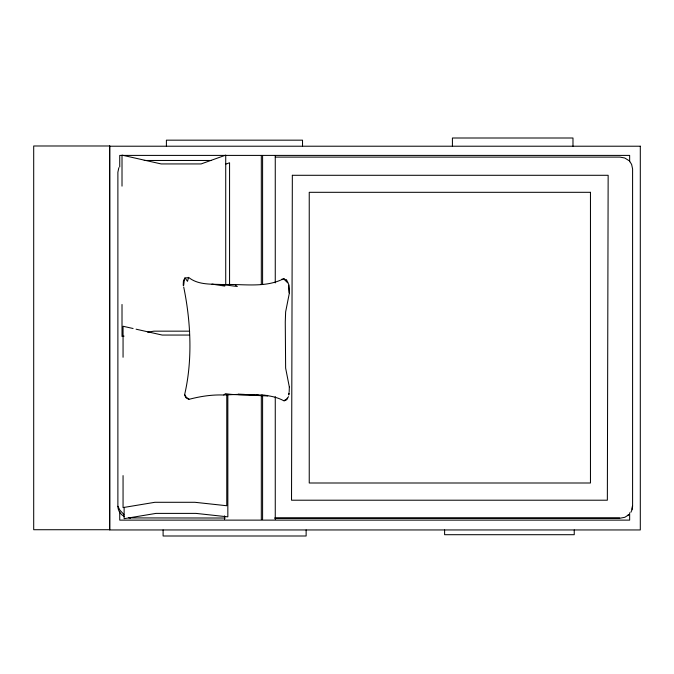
<?xml version="1.0" encoding="UTF-8"?>
<svg xmlns="http://www.w3.org/2000/svg" width="674" height="674" viewBox="0 0 674 674"><rect width="100%" height="100%" fill="white"/><g stroke="black" fill="none" stroke-linecap="round" stroke-linejoin="round"><path stroke-width="1.01" d="M289.34 387.095L289.18 391.704M632.338 506.3L631.9 509.333M184.693 394.357C192.781 359.36 190.734 321.186 183.707 286.989M288.506 394.77L288.792 392.9M288.961 394.854L289.256 392.95M289.399 292.887L285.633 311.91L285.271 322.071L285.633 368.097L289.331 387.002M184.39 279.516L183.673 285.38M118.843 167.716L117.883 172.199L117.883 506.3C117.866 510.538 120.503 514.498 124.218 516.452M284.091 400.954L286.762 399.674L288.489 396.632M630.889 512.299L632.161 509.443L632.591 506.376L632.591 168.938L631.622 164.414L629.971 161.735M184.903 277.848L183.412 281.125L183.218 285.405M287.368 398.031L286.433 399.353L284.276 400.432M628.876 514.751L624.764 517.32L619.92 518.222L275.262 518.222M627.376 515.602L628.623 514.591M280.637 280.123C262.902 287.882 241.503 283.72 222.639 284.605L222.193 284.546C210.718 283.981 198.08 285.077 188.552 277.351M281.37 279.432L284.091 278.606M281.563 279.862L282.836 279.314M225.63 164.186L229.564 162.779L229.564 285.144M124.067 336.115L122.011 336.452L122.011 304.479M147.716 332.189L153.883 331.161L189.647 331.161M189.318 399.252C200.515 396.354 211.973 394.534 223.717 395.023M238.444 394.366L223.776 394.981L225.495 393.667C244.645 396.801 265.944 391.24 283.653 400.685M275.262 157.101L619.92 157.101L624.764 158.002L628.876 160.572M144.228 160.479L211.543 160.479M189.529 335.054L162.173 335.054L136.097 329.19M128.894 517.918L225.217 518.02M274.655 518.02L619.667 518.02M235.479 285.195L237.29 286.501L222.193 284.546M238.377 394.13L244.654 394.425M248.832 394.619L254.064 394.854M256.154 394.956L258.252 395.057M263.483 395.293L267.662 395.486M238.377 394.602L267.645 395.958M211.965 284.108L224.779 286.079L222.277 284.588M133.09 328.508L123.056 326.258L123.056 357.262M129.113 517.497L130.554 518.02M188.771 399.396L185.948 397.727L184.533 394.88M188.872 398.924L186.277 397.399L184.988 394.796M123.915 514.456L119.896 510.142L117.883 506.3M288.961 284.706L289.491 292.819M288.506 284.799L289.028 292.777M629.651 161.718L629.651 155.408L119.736 155.408L119.736 166.967M629.651 512.771L629.651 520.126L119.736 520.126L119.736 511.718M574.24 529.949L574.24 534.701L444.604 534.701L444.604 529.949M572.984 146.216L572.984 138.002L452.414 138.002L452.414 146.216M306.131 529.949L306.131 535.999L163.1 535.999L163.1 529.949M302.525 146.216L302.525 140.167L166.402 140.167L166.402 146.216M275.262 155.921L275.262 282.912M275.262 396.615L275.262 519.401M262.59 155.921L262.59 284.563M262.59 394.956L262.59 519.401M261.318 155.921L261.318 284.563M261.318 394.956L261.318 519.401M227.837 394.484L227.837 516.848L195.965 513.394L155.997 513.394L124.126 518.685L124.126 507.337M226.767 394.956L226.767 505.744L194.896 502.29L154.927 502.29L123.056 507.581L123.056 475.608M225.723 284.858L225.723 155.13L201.105 163.934L161.137 163.934L122.011 155.13L122.011 186.134M224.577 515.854L224.577 519.401M292.339 175.291L291.53 500.209L607.35 500.209L608.15 175.291L292.339 175.291M188.484 277.612L187.515 281.336L185.08 278L188.484 277.612M109.752 145.988L33.7 145.988L33.7 529.722L109.752 529.722L109.752 145.988M640.3 146.216L109.643 146.216L109.643 529.949L640.3 529.949L640.3 146.216M590.458 192.309L309.24 192.309L309.24 482.997L590.458 482.997L590.458 192.309M286.602 280.064L283.653 278.884L288.455 283.569L286.602 280.064"/></g></svg>
